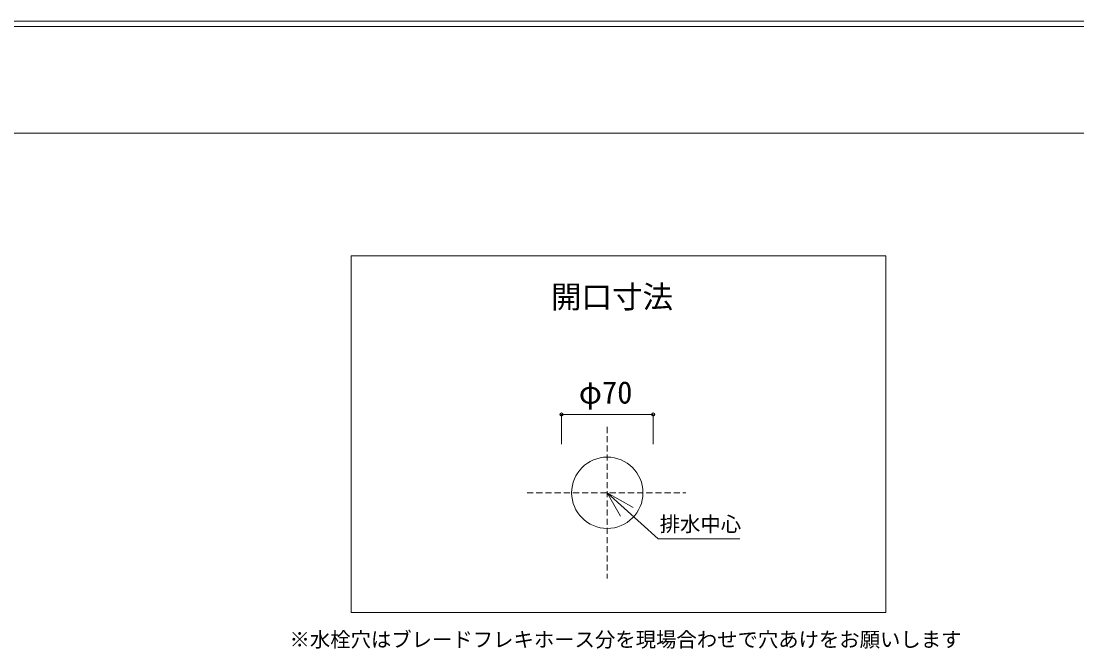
# Model space of a CAD drawing. Units: millimetres, scale not verified. Extents: x -1002 to 1014, y -687 to 676.
# Drawn here: x -41 to 1002, y 24 to 640 of the extents above; entities that cross this region are included whole.
import ezdxf
from ezdxf.enums import TextEntityAlignment as Align

# ---------------------------------------------------------------- set-up
doc = ezdxf.new("R2010")
doc.units = ezdxf.units.MM
doc.header["$LTSCALE"] = 5
doc.header["$PDMODE"] = 32
doc.header["$PDSIZE"] = 3
doc.linetypes.add('DASHED1', pattern=[1.8, 1.2, -0.6])
doc.layers.add('F-0', color=7, linetype='Continuous', lineweight=15)
doc.styles.add('ＭＳ ゴシック', font='')
doc.styles.get('ＭＳ ゴシック').set_extended_font_data('MS Gothic')

msp = doc.modelspace()

# ---------------------------------------------------------------- linework, layer by layer
at = {"layer": 'F-0'}
for p, q in [((1002.034, 640.036), (-1002.086, 640.036)), ((1002.034, 635.036), (-1002.086, 635.036)), ((1002.034, 530.036), (-1002.086, 530.036)), ((807.624, 409.709), (807.624, 59.745)), ((534.214, 177.217), (584.228, 131.947)), ((534.214, 177.217), (559.556, 162.786)), ((547.01, 154.255), (534.214, 177.217)), ((584.228, 131.947), (664.412, 131.947)), ((807.624, 59.745), (282.677, 59.745))]:
    msp.add_line(p, q, dxfattribs=at)
at = {"layer": 'F-0', "color": 4, "lineweight": 9}
for p, q in [((489.214, 254.043), (489.214, 224.975)), ((489.214, 254.043), (579.214, 254.043)), ((579.214, 254.043), (579.214, 224.975))]:
    msp.add_line(p, q, dxfattribs=at)
at = {"layer": 'F-0', "color": 4, "linetype": 'DASHED1', "lineweight": 9}
for p, q in [((534.214, 241.779), (534.214, 92.971)), ((455.483, 177.217), (611.443, 177.217))]:
    msp.add_line(p, q, dxfattribs=at)
at = {"layer": 'F-0'}
msp.add_lwpolyline([(282.677, 59.745), (282.677, 409.709), (807.624, 409.709)], dxfattribs=at)
msp.add_circle((534.214, 177.217), 35, dxfattribs=at)
at = {"layer": 'F-0', "color": 6}
for p in [(489.214, 254.043), (579.214, 254.043)]:
    msp.add_point(p, dxfattribs=at)

# ---------------------------------------------------------------- texts
at = {"layer": 'F-0', "style": 'ＭＳ ゴシック'}
for s, height, p in [('開口寸法', 21.99, (478.835, 351.917)), ('φ70', 21.99, (506.226, 258.121)), ('排水中心', 14.66, (585.63, 134.75)), ('※水栓穴はブレードフレキホース分を現場合わせで穴あけをお願いします', 14.66, (222.139, 21.449))]:
    msp.add_text(s, height=height, dxfattribs=at).set_placement(p, align=Align.BOTTOM_LEFT)

doc.saveas('drawing.dxf')
